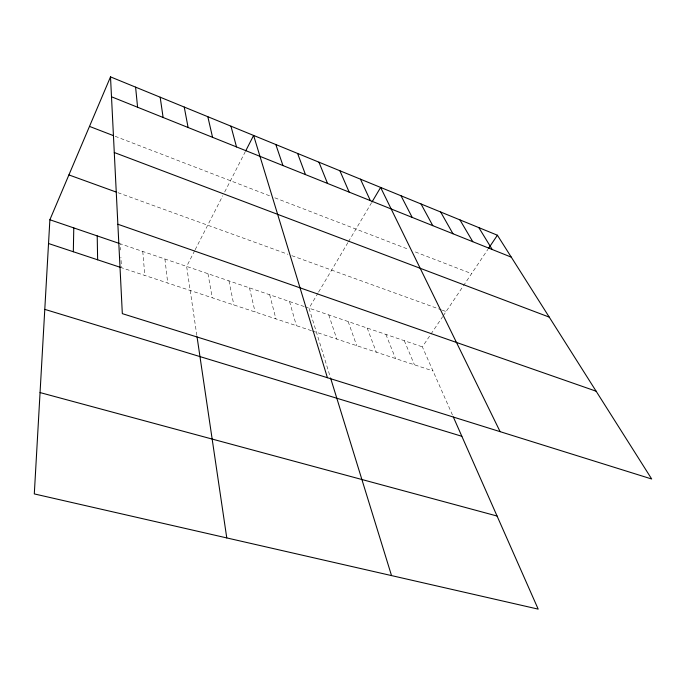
<?xml version="1.0" encoding="UTF-8"?>
<svg xmlns="http://www.w3.org/2000/svg" width="686" height="686" viewBox="0 0 686 686"><rect width="100%" height="100%" fill="white"/><g stroke="black" fill="none" stroke-linecap="round" stroke-linejoin="round"><path stroke-width="0.51" stroke-dasharray="3.43 2.57" d="M194.687 250.682L186.643 266.425L196.891 335.763M195.158 249.755L222.779 195.724M224.699 191.977L245.168 151.932M318.072 292.939L309.026 308.194L330.481 377.729M318.604 292.039L347.922 242.595M348.454 241.695L371.4 202.987M452.468 415.039L422.362 346.867L442.667 316.658M443.242 315.809L462.801 286.705M463.393 285.83L487.918 249.335M311.453 330.669L121.456 267.694L120.916 257.284M312.456 331.004L433.003 370.955M304.155 306.531L120.213 243.753L120.539 249.996M305.133 306.856L422.362 346.867M117.966 192.697L287.923 254.266M291.824 255.672L441.295 309.823M442.256 310.166L446.097 311.564M115.145 136.291L270.936 196.325M274.829 197.817L408.547 249.344M415.356 251.968L471.591 273.637M404.294 340.702L414.447 364.806M385.901 334.425L395.556 358.546M367.19 328.037L376.322 352.175M348.145 321.537L356.737 345.684M328.765 314.925L336.792 339.073M289.535 301.54L296.386 325.679M269.684 294.766L275.935 318.896M249.481 287.871L255.098 311.993M228.918 280.848L233.866 304.953M207.969 273.705L212.24 297.784M164.914 259.008L167.727 283.026M142.774 251.453L144.815 275.438"/><path stroke-width="1.03" d="M73.325 251.745L73.779 227.906M110.506 76.875L122.322 313.648L651.7 479.008L497.401 235.221L110.506 76.875L49.881 219.752L34.3 493.911L538.184 609.125L453.335 417.002M245.639 151.014L253.606 135.442L327.402 377.703M371.949 202.078L380.627 187.432L500.12 431.657M488.509 248.452L497.401 235.221M40.062 392.572L497.067 516.026M44.787 309.369L461.85 436.287M48.535 243.521L120.462 267.369M49.881 219.752L119.21 243.41M117.863 224.245L596.125 391.2M68.9 174.921L115.994 191.986M114.279 152.515L549.229 317.112M89.489 126.404L113.19 135.536M111.501 96.777L511.293 257.156M478.837 227.623L492.222 249.507M459.929 219.88L472.791 241.712M440.661 212L452.974 233.763M421.033 203.965L432.78 225.66M401.018 195.776L412.183 217.393M360.459 179.175L370.371 200.629M339.904 170.763L349.165 192.114M318.947 162.188L327.531 183.445M297.595 153.441L305.467 174.587M275.815 144.532L282.949 165.558M330.789 378.715L391.526 575.588M230.95 126.164L236.507 146.924M207.832 116.706L212.557 137.32M184.242 107.05L188.101 127.502M197.045 336.817L226.766 537.918M160.172 97.198L163.114 117.478M135.596 87.139L137.586 107.239M97.215 235.907L97.635 259.797"/></g></svg>
